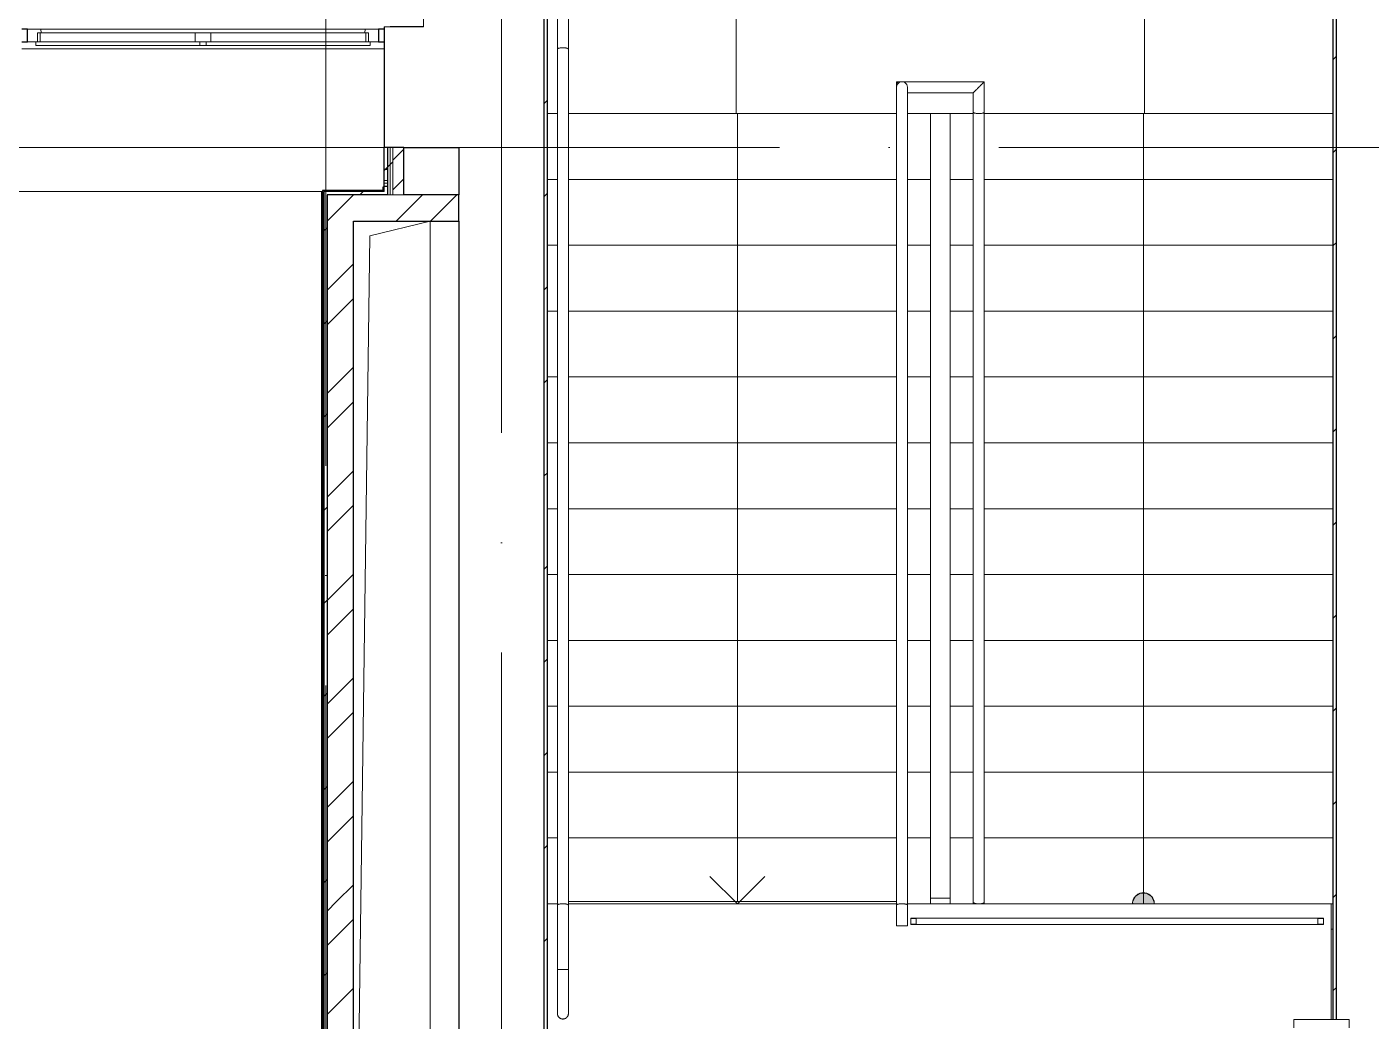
# Model space of a CAD drawing. Header units: millimetres. Extents: x -259809 to 472825, y -397243 to 31861.
# Drawn here: x 285609 to 291734, y -359632 to -355102 of the extents above; entities that cross this region are included whole.
import ezdxf

# ---------------------------------------------------------------- set-up
doc = ezdxf.new("R2010")
doc.units = ezdxf.units.MM
doc.linetypes.add('ADSK_Линия сетки', pattern=[25, 20, -2.5, 0, -2.5])
for name, color, linetype, lineweight in [('_ Окна', 252, 'Continuous', 30), ('Лестницы', 252, 'Continuous', 9), ('Оборудование', 8, 'Continuous', 18), ('Ограждение', 252, 'Continuous', 9), ('Окна', 252, 'Continuous', 9), ('Оси', 252, 'Continuous', 9), ('Перекрытие', 252, 'Continuous', 18), ('Стены внутренние', 252, 'Continuous', 18), ('Стены наружные', 252, 'Continuous', 18), ('Стены штриховка', 7, 'Continuous', 9), ('Стрелки вверх', 7, 'Continuous', 18)]:
    doc.layers.add(name, color=color, linetype=linetype, lineweight=lineweight)

# ---------------------------------------------------------------- blocks, each defined once
blk = doc.blocks.new('3 этаж')
at = {"layer": 'Стрелки вверх', "true_color": 0x636466}
h = blk.add_hatch(color=251, dxfattribs=at)
edge = h.paths.add_edge_path()
edge.add_arc((290696.4, -6408.4), 50, 359.83086, 540.16914)
edge.add_line((290646.4, -6408.6), (290696.4, -6408.4))
edge.add_line((290696.4, -6408.4), (290746.4, -6408.6))
blk.add_hatch(color=251, dxfattribs=at).paths.add_polyline_path([(290744.8, -6408.4), (290745.8, -6401.3), (290734.1, -6375.7), (290710.4, -6360.5), (290682.3, -6360.5), (290658.6, -6375.7), (290646.9, -6401.3), (290647.9, -6408.4)])
at = {"color": 251, "lineweight": 18, "true_color": 0x636466}
for p, q in [((287170.8, -3365.7), (287446.4, -3298.4)), ((287446.4, -3298.4), (287446.4, -8968.4)), ((287096.4, -8968.4), (287170.8, -3365.7))]:
    blk.add_line(p, q, dxfattribs=at)
at = {"layer": '_ Окна', "color": 251, "true_color": 0x636466}
for p, q in [((285611.4, -2423.4), (285586.4, -2423.4)), ((285611.4, -2481.4), (285611.4, -2423.4)), ((287236.4, -2423.4), (287211.4, -2423.4)), ((287211.4, -2423.4), (287211.4, -2481.4)), ((285586.4, -2481.4), (285611.4, -2481.4)), ((287211.4, -2481.4), (287236.4, -2481.4))]:
    blk.add_line(p, q, dxfattribs=at)
at = {"layer": '_ Окна', "color": 251, "lineweight": 18, "true_color": 0x636466}
for p, q in [((285670.8, -2423.4), (285611.4, -2423.4)), ((285611.4, -2423.4), (285611.4, -2481.4)), ((285657.4, -2481.4), (285657.4, -2440.4)), ((285657.4, -2440.4), (285669.4, -2440.4)), ((285675.4, -2440.4), (285670.8, -2423.4)), ((287151.9, -2423.4), (287147.4, -2440.4)), ((287211.4, -2423.4), (287151.9, -2423.4)), ((287153.4, -2440.4), (287165.4, -2440.4)), ((287165.4, -2440.4), (287165.4, -2481.4)), ((287211.4, -2481.4), (287211.4, -2423.4)), ((285611.4, -2481.4), (285649.4, -2481.4)), ((287173.4, -2481.4), (287211.4, -2481.4))]:
    blk.add_line(p, q, dxfattribs=at)
at = {"layer": 'Лестницы', "color": 251, "true_color": 0x636466}
for p, q in [((288026.4, -2808.4), (287981.4, -2808.4)), ((288026.4, -2808.4), (287981.4, -2808.4)), ((289571.4, -2808.4), (288076.4, -2808.4)), ((289571.4, -2808.4), (288076.4, -2808.4)), ((289726.4, -2808.4), (289621.4, -2808.4)), ((289726.4, -2808.4), (289621.4, -2808.4)), ((289726.4, -2808.4), (289816.4, -2808.4)), ((289726.4, -2808.4), (289726.4, -3108.4)), ((289816.4, -2808.4), (289921.4, -2808.4)), ((289816.4, -3108.4), (289816.4, -2808.4)), ((289816.4, -2808.4), (289921.4, -2808.4)), ((289971.4, -2808.4), (291561.4, -2808.4)), ((289971.4, -2808.4), (291561.4, -2808.4)), ((288026.4, -3108.4), (287981.4, -3108.4)), ((288026.4, -3108.4), (287981.4, -3108.4)), ((289571.4, -3108.4), (288076.4, -3108.4)), ((289571.4, -3108.4), (288076.4, -3108.4)), ((289726.4, -3108.4), (289621.4, -3108.4)), ((289726.4, -3108.4), (289621.4, -3108.4)), ((289726.4, -3108.4), (289726.4, -3408.4)), ((289816.4, -3408.4), (289816.4, -3108.4)), ((289816.4, -3108.4), (289921.4, -3108.4)), ((289816.4, -3108.4), (289921.4, -3108.4)), ((289971.3, -3108.4), (291561.4, -3108.4)), ((289971.3, -3108.4), (291561.4, -3108.4)), ((288026.4, -3408.4), (287981.4, -3408.4)), ((288026.4, -3408.4), (287981.4, -3408.4)), ((289571.4, -3408.4), (288076.4, -3408.4)), ((289571.4, -3408.4), (288076.4, -3408.4)), ((289726.4, -3408.4), (289621.4, -3408.4)), ((289726.4, -3408.4), (289621.4, -3408.4)), ((289726.4, -3408.4), (289726.4, -3708.4)), ((289816.4, -3708.4), (289816.4, -3408.4)), ((289816.4, -3408.4), (289921.5, -3408.4)), ((289816.4, -3408.4), (289921.5, -3408.4)), ((289971.2, -3408.4), (291561.4, -3408.4)), ((289971.2, -3408.4), (291561.4, -3408.4)), ((288026.4, -3708.4), (287981.4, -3708.4)), ((288026.4, -3708.4), (287981.4, -3708.4)), ((289571.4, -3708.4), (288076.4, -3708.4)), ((289571.4, -3708.4), (288076.4, -3708.4)), ((289726.4, -3708.4), (289621.4, -3708.4)), ((289726.4, -3708.4), (289621.4, -3708.4)), ((289726.4, -3708.4), (289726.4, -4008.4)), ((289816.4, -4008.4), (289816.4, -3708.4)), ((289816.4, -3708.4), (289921.6, -3708.4)), ((289816.4, -3708.4), (289921.6, -3708.4)), ((289971.1, -3708.4), (291561.4, -3708.4)), ((289971.1, -3708.4), (291561.4, -3708.4)), ((288026.4, -4008.4), (287981.4, -4008.4)), ((288026.4, -4008.4), (287981.4, -4008.4)), ((289571.4, -4008.4), (288076.4, -4008.4)), ((289571.4, -4008.4), (288076.4, -4008.4)), ((289726.4, -4008.4), (289621.4, -4008.4)), ((289726.4, -4008.4), (289621.4, -4008.4)), ((289726.4, -4008.4), (289726.4, -4308.4)), ((289816.4, -4308.4), (289816.4, -4008.4)), ((289816.4, -4008.4), (289921.4, -4008.4)), ((289816.4, -4008.4), (289921.4, -4008.4)), ((289971.4, -4008.4), (291561.4, -4008.4)), ((289971.4, -4008.4), (291561.4, -4008.4)), ((288026.4, -4308.4), (287981.4, -4308.4)), ((288026.4, -4308.4), (287981.4, -4308.4)), ((289571.4, -4308.4), (288076.4, -4308.4)), ((289571.4, -4308.4), (288076.4, -4308.4)), ((289726.4, -4308.4), (289621.4, -4308.4)), ((289726.4, -4308.4), (289621.4, -4308.4)), ((289726.4, -4308.4), (289726.4, -4608.4)), ((289816.4, -4608.4), (289816.4, -4308.4)), ((289816.4, -4308.4), (289921.4, -4308.4)), ((289816.4, -4308.4), (289921.4, -4308.4)), ((289971.4, -4308.4), (291561.4, -4308.4)), ((289971.4, -4308.4), (291561.4, -4308.4)), ((288026.4, -4608.4), (287981.4, -4608.4)), ((288026.4, -4608.4), (287981.4, -4608.4)), ((289571.4, -4608.4), (288076.4, -4608.4)), ((289571.4, -4608.4), (288076.4, -4608.4)), ((289726.4, -4608.4), (289621.4, -4608.4)), ((289726.4, -4608.4), (289621.4, -4608.4)), ((289726.4, -4608.4), (289726.4, -4908.4)), ((289816.4, -4908.4), (289816.4, -4608.4)), ((289816.4, -4608.4), (289921.4, -4608.4)), ((289816.4, -4608.4), (289921.4, -4608.4)), ((289971.4, -4608.4), (291561.4, -4608.4)), ((289971.4, -4608.4), (291561.4, -4608.4)), ((288026.4, -4908.4), (287981.4, -4908.4)), ((288026.4, -4908.4), (287981.4, -4908.4)), ((289571.4, -4908.4), (288076.4, -4908.4)), ((289571.4, -4908.4), (288076.4, -4908.4)), ((289726.4, -4908.4), (289621.4, -4908.4)), ((289726.4, -4908.4), (289621.4, -4908.4)), ((289726.4, -4908.4), (289726.4, -5208.4)), ((289816.4, -5208.4), (289816.4, -4908.4)), ((289816.4, -4908.4), (289921.4, -4908.4)), ((289816.4, -4908.4), (289921.4, -4908.4)), ((289971.4, -4908.4), (291561.4, -4908.4)), ((289971.4, -4908.4), (291561.4, -4908.4)), ((288026.4, -5208.4), (287981.4, -5208.4)), ((288026.4, -5208.4), (287981.4, -5208.4)), ((289571.4, -5208.4), (288076.4, -5208.4)), ((289571.4, -5208.4), (288076.4, -5208.4)), ((289726.4, -5208.4), (289621.4, -5208.4)), ((289726.4, -5208.4), (289621.4, -5208.4)), ((289726.4, -5208.4), (289726.4, -5508.4)), ((289816.4, -5508.4), (289816.4, -5208.4)), ((289816.4, -5208.4), (289921.4, -5208.4)), ((289816.4, -5208.4), (289921.4, -5208.4)), ((289971.4, -5208.4), (291561.4, -5208.4)), ((289971.4, -5208.4), (291561.4, -5208.4)), ((288026.6, -5508.4), (287981.4, -5508.4)), ((288026.6, -5508.4), (287981.4, -5508.4)), ((289571.4, -5508.4), (288076.2, -5508.4)), ((289571.4, -5508.4), (288076.2, -5508.4)), ((289726.4, -5508.4), (289621.4, -5508.4)), ((289726.4, -5508.4), (289621.4, -5508.4)), ((289726.4, -5508.4), (289726.4, -5808.4)), ((289816.4, -5808.4), (289816.4, -5508.4)), ((289816.4, -5508.4), (289921.4, -5508.4)), ((289816.4, -5508.4), (289921.4, -5508.4)), ((289971.4, -5508.4), (291561.4, -5508.4)), ((289971.4, -5508.4), (291561.4, -5508.4)), ((288026.5, -5808.4), (287981.4, -5808.4)), ((288026.5, -5808.4), (287981.4, -5808.4)), ((289571.4, -5808.4), (288076.2, -5808.4)), ((289571.4, -5808.4), (288076.2, -5808.4)), ((289726.4, -5808.4), (289621.4, -5808.4)), ((289726.4, -5808.4), (289621.4, -5808.4)), ((289726.4, -5808.4), (289726.4, -6108.4)), ((289816.4, -6108.4), (289816.4, -5808.4)), ((289816.4, -5808.4), (289921.4, -5808.4)), ((289816.4, -5808.4), (289921.4, -5808.4)), ((289971.4, -5808.4), (291561.4, -5808.4)), ((289971.4, -5808.4), (291561.4, -5808.4)), ((288026.4, -6108.4), (287981.4, -6108.4)), ((288026.4, -6108.4), (287981.4, -6108.4)), ((289571.4, -6108.4), (288076.3, -6108.4)), ((289571.4, -6108.4), (288076.3, -6108.4)), ((289726.4, -6108.4), (289621.4, -6108.4)), ((289726.4, -6108.4), (289621.4, -6108.4)), ((289726.4, -6108.4), (289726.4, -6408.4)), ((289816.4, -6408.4), (289816.4, -6108.4)), ((289816.4, -6108.4), (289921.4, -6108.4)), ((289816.4, -6108.4), (289921.4, -6108.4)), ((289971.4, -6108.4), (291561.4, -6108.4)), ((289971.4, -6108.4), (291561.4, -6108.4)), ((288026.2, -6408.4), (287981.4, -6408.4)), ((288026.2, -6408.4), (287981.4, -6408.4)), ((289571.4, -6408.4), (288076.4, -6408.4)), ((289571.4, -6408.4), (288076.4, -6408.4)), ((289726.4, -6408.4), (289621.4, -6408.4)), ((289726.4, -6408.4), (289621.4, -6408.4)), ((291551.4, -6408.4), (289726.4, -6408.4))]:
    blk.add_line(p, q, dxfattribs=at)
at = {"layer": 'Оборудование', "color": 251, "true_color": 0x636466}
for p, q in [((291634.1, -6936.2), (291381.4, -6936.2)), ((291381.4, -6936.2), (291381.4, -6974.3)), ((291634.1, -6936.2), (291634.1, -6974.3))]:
    blk.add_line(p, q, dxfattribs=at)
at = {"layer": 'Ограждение', "color": 251, "true_color": 0x636466}
for p, q in [((288026.4, -2208.4), (288026.4, -2514.3)), ((288076.4, -2514.3), (288076.4, -2208.4)), ((287236.4, -2513.4), (285586.4, -2513.4)), ((288026.4, -2514.3), (288026.4, -6414.3)), ((288076.4, -6414.3), (288076.4, -2514.3)), ((289596.4, -2663.4), (289571.4, -2663.4)), ((289571.4, -2663.4), (289571.4, -2688.4)), ((289572.2, -2682), (289571.4, -2688.4)), ((289571.4, -2688.4), (289572.2, -2682)), ((289571.4, -2688.4), (289571.4, -6414.3)), ((289574.7, -2675.9), (289572.2, -2682)), ((289572.2, -2682), (289574.7, -2675.9)), ((289578.7, -2670.8), (289574.7, -2675.9)), ((289574.7, -2675.9), (289578.7, -2670.8)), ((289583.9, -2666.8), (289578.7, -2670.8)), ((289578.7, -2670.8), (289583.9, -2666.8)), ((289589.9, -2664.3), (289583.9, -2666.8)), ((289583.9, -2666.8), (289589.9, -2664.3)), ((289596.4, -2663.4), (289589.9, -2664.3)), ((289589.9, -2664.3), (289596.4, -2663.4)), ((289971.4, -2663.4), (289596.4, -2663.4)), ((289602.8, -2664.3), (289596.4, -2663.4)), ((289596.4, -2663.4), (289602.8, -2664.3)), ((289608.9, -2666.8), (289602.8, -2664.3)), ((289602.8, -2664.3), (289608.9, -2666.8)), ((289614, -2670.8), (289608.9, -2666.8)), ((289608.9, -2666.8), (289614, -2670.8)), ((289618, -2675.9), (289614, -2670.8)), ((289614, -2670.8), (289618, -2675.9)), ((289620.5, -2682), (289618, -2675.9)), ((289618, -2675.9), (289620.5, -2682)), ((289621.4, -2688.4), (289620.5, -2682)), ((289620.5, -2682), (289621.4, -2688.4)), ((289621.4, -6414.3), (289621.4, -2688.4)), ((289971.4, -2802.5), (289971.4, -2663.4)), ((289621.4, -2713.4), (289921.4, -2713.4)), ((289921.4, -2713.4), (289921.4, -2802.5)), ((289921.4, -2802.5), (289921.4, -6402.5)), ((289971.4, -6402.5), (289971.4, -2802.5)), ((287236.4, -2963.4), (285586.4, -2963.4)), ((286956.4, -3163.4), (279376.4, -3163.4)), ((286956.4, -3163.4), (285586.4, -3163.4)), ((286951.4, -3163.4), (286951.4, -8943.4)), ((288026.4, -6414.3), (288026.4, -6708.4)), ((288076.4, -6708.4), (288076.4, -6414.3)), ((289571.4, -6414.3), (289571.4, -6508.4)), ((289621.4, -6508.4), (289621.4, -6414.3)), ((289726.4, -6383.4), (289816.4, -6383.4)), ((289921.4, -6402.5), (289921.4, -6408.4)), ((289971.4, -6408.4), (289971.4, -6402.5)), ((291551.4, -6408.4), (291561.4, -6408.4)), ((291551.4, -6408.4), (291551.4, -6936.4)), ((291516.4, -6473.4), (289636.4, -6473.4)), ((289636.4, -6473.4), (289636.4, -6475.5)), ((291516.4, -6475.5), (291516.4, -6473.4)), ((289571.4, -6508.4), (289621.4, -6508.4)), ((289636.4, -6501.4), (289636.4, -6503.4)), ((289636.4, -6503.4), (291516.4, -6503.4)), ((291516.4, -6503.4), (291516.4, -6501.4)), ((288026.4, -6708.4), (288076.4, -6708.4)), ((288026.4, -6708.4), (288026.4, -6716.4)), ((288026.4, -6710.6), (288026.4, -6708.4)), ((288051.4, -6708.4), (288026.4, -6708.4)), ((288026.4, -6718.6), (288026.4, -6710.6)), ((288026.4, -6716.4), (288026.4, -6724.4)), ((288026.4, -6726.6), (288026.4, -6718.6)), ((288026.4, -6724.4), (288026.4, -6732.4)), ((288026.4, -6734.5), (288026.4, -6726.6)), ((288026.4, -6732.4), (288026.4, -6740.3)), ((288026.4, -6742.4), (288026.4, -6734.5)), ((288076.4, -6708.4), (288051.4, -6708.4)), ((288076.4, -6708.4), (288076.4, -6716.4)), ((288076.4, -6710.6), (288076.4, -6708.4)), ((288076.4, -6718.6), (288076.4, -6710.6)), ((288076.4, -6716.4), (288076.4, -6724.4)), ((288076.4, -6726.6), (288076.4, -6718.6)), ((288076.4, -6724.4), (288076.4, -6732.4)), ((288076.4, -6734.5), (288076.4, -6726.6)), ((288076.4, -6732.4), (288076.4, -6740.3)), ((288076.4, -6742.4), (288076.4, -6734.5)), ((288026.4, -6740.3), (288026.4, -6748.2)), ((288026.4, -6750.3), (288026.4, -6742.4)), ((288026.4, -6748.2), (288026.4, -6756)), ((288026.4, -6758.1), (288026.4, -6750.3)), ((288026.4, -6756), (288026.4, -6763.7)), ((288026.4, -6765.8), (288026.4, -6758.1)), ((288026.4, -6763.7), (288026.4, -6771.4)), ((288026.4, -6773.4), (288026.4, -6765.8)), ((288026.4, -6771.4), (288026.4, -6778.9)), ((288026.4, -6780.9), (288026.4, -6773.4)), ((288026.4, -6778.9), (288026.4, -6786.3)), ((288026.4, -6788.3), (288026.4, -6780.9)), ((288026.4, -6786.3), (288026.4, -6793.6)), ((288026.4, -6795.6), (288026.4, -6788.3)), ((288026.4, -6793.6), (288026.4, -6800.8)), ((288026.4, -6802.7), (288026.4, -6795.6)), ((288076.4, -6740.3), (288076.4, -6748.2)), ((288076.4, -6750.3), (288076.4, -6742.4)), ((288076.4, -6748.2), (288076.4, -6756)), ((288076.4, -6758.1), (288076.4, -6750.3)), ((288076.4, -6756), (288076.4, -6763.7)), ((288076.4, -6765.8), (288076.4, -6758.1)), ((288076.4, -6763.7), (288076.4, -6771.4)), ((288076.4, -6773.4), (288076.4, -6765.8)), ((288076.4, -6771.4), (288076.4, -6778.9)), ((288076.4, -6780.9), (288076.4, -6773.4)), ((288076.4, -6778.9), (288076.4, -6786.3)), ((288076.4, -6788.3), (288076.4, -6780.9)), ((288076.4, -6786.3), (288076.4, -6793.6)), ((288076.4, -6795.6), (288076.4, -6788.3)), ((288076.4, -6793.6), (288076.4, -6800.8)), ((288076.4, -6802.7), (288076.4, -6795.6)), ((288026.4, -6800.8), (288026.4, -6807.8)), ((288026.4, -6809.7), (288026.4, -6802.7)), ((288026.4, -6807.8), (288026.4, -6814.7)), ((288026.4, -6816.5), (288026.4, -6809.7)), ((288026.4, -6814.7), (288026.4, -6821.4)), ((288026.4, -6823.1), (288026.4, -6816.5)), ((288026.4, -6821.4), (288026.4, -6827.9)), ((288026.4, -6829.6), (288026.4, -6823.1)), ((288026.4, -6827.9), (288026.4, -6834.2)), ((288026.4, -6835.9), (288026.4, -6829.6)), ((288026.4, -6834.2), (288026.4, -6840.3)), ((288026.4, -6841.9), (288026.4, -6835.9)), ((288026.4, -6840.3), (288026.4, -6846.2)), ((288026.4, -6847.8), (288026.4, -6841.9)), ((288026.4, -6846.2), (288026.4, -6851.9)), ((288026.4, -6853.4), (288026.4, -6847.8)), ((288026.4, -6851.9), (288026.4, -6857.4)), ((288026.4, -6858.8), (288026.4, -6853.4)), ((288026.4, -6857.4), (288026.4, -6862.6)), ((288026.4, -6864), (288026.4, -6858.8)), ((288076.4, -6800.8), (288076.4, -6807.8)), ((288076.4, -6809.7), (288076.4, -6802.7)), ((288076.4, -6807.8), (288076.4, -6814.7)), ((288076.4, -6816.5), (288076.4, -6809.7)), ((288076.4, -6814.7), (288076.4, -6821.4)), ((288076.4, -6823.1), (288076.4, -6816.5)), ((288076.4, -6821.4), (288076.4, -6827.9)), ((288076.4, -6829.6), (288076.4, -6823.1)), ((288076.4, -6827.9), (288076.4, -6834.2)), ((288076.4, -6835.9), (288076.4, -6829.6)), ((288076.4, -6834.2), (288076.4, -6840.3)), ((288076.4, -6841.9), (288076.4, -6835.9)), ((288076.4, -6840.3), (288076.4, -6846.2)), ((288076.4, -6847.8), (288076.4, -6841.9)), ((288076.4, -6846.2), (288076.4, -6851.9)), ((288076.4, -6853.4), (288076.4, -6847.8)), ((288076.4, -6851.9), (288076.4, -6857.4)), ((288076.4, -6858.8), (288076.4, -6853.4)), ((288076.4, -6857.4), (288076.4, -6862.6)), ((288076.4, -6864), (288076.4, -6858.8)), ((288026.4, -6862.6), (288026.4, -6867.6)), ((288026.4, -6868.9), (288026.4, -6864)), ((288026.4, -6867.6), (288026.4, -6872.3)), ((288026.4, -6873.5), (288026.4, -6868.9)), ((288026.4, -6872.3), (288026.4, -6876.7)), ((288026.4, -6877.9), (288026.4, -6873.5)), ((288026.4, -6876.7), (288026.4, -6880.9)), ((288026.4, -6882), (288026.4, -6877.9)), ((288026.4, -6880.9), (288026.4, -6884.8)), ((288026.4, -6885.8), (288026.4, -6882)), ((288026.4, -6884.8), (288026.4, -6888.5)), ((288026.4, -6889.4), (288026.4, -6885.8)), ((288026.4, -6888.5), (288026.4, -6891.8)), ((288026.4, -6892.7), (288026.4, -6889.4)), ((288026.4, -6891.8), (288026.4, -6894.9)), ((288026.4, -6895.6), (288026.4, -6892.7)), ((288026.4, -6894.9), (288026.4, -6897.6)), ((288026.4, -6898.3), (288026.4, -6895.6)), ((288026.4, -6897.6), (288026.4, -6900)), ((288026.4, -6900.7), (288026.4, -6898.3)), ((288026.4, -6900), (288026.4, -6902.2)), ((288026.4, -6902.7), (288026.4, -6900.7)), ((288026.4, -6902.2), (288026.4, -6904)), ((288026.4, -6904.5), (288026.4, -6902.7)), ((288026.4, -6904), (288026.4, -6905.5)), ((288026.4, -6905.9), (288026.4, -6904.5)), ((288026.4, -6905.5), (288026.4, -6906.7)), ((288026.4, -6907), (288026.4, -6905.9)), ((288026.4, -6906.7), (288026.4, -6907.6)), ((288026.4, -6907.8), (288026.4, -6907)), ((288026.4, -6907.6), (288026.4, -6908.2)), ((288026.4, -6908.3), (288026.4, -6907.8)), ((288026.4, -6908.2), (288026.4, -6908.4)), ((288026.4, -6908.4), (288026.4, -6908.3)), ((288026.4, -6908.7), (288026.4, -6908.4)), ((288026.4, -6908.4), (288026.4, -6908.4)), ((288026.4, -6909.7), (288026.4, -6908.7)), ((288026.5, -6910.7), (288026.4, -6909.7)), ((288026.6, -6911.7), (288026.5, -6910.7)), ((288026.7, -6912.7), (288026.6, -6911.7)), ((288026.9, -6913.7), (288026.7, -6912.7)), ((288027.1, -6914.6), (288026.9, -6913.7)), ((288027.4, -6915.6), (288027.1, -6914.6)), ((288027.7, -6916.6), (288027.4, -6915.6)), ((288028.1, -6917.5), (288027.7, -6916.6)), ((288028.4, -6918.4), (288028.1, -6917.5)), ((288028.9, -6919.3), (288028.4, -6918.4)), ((288029.3, -6920.2), (288028.9, -6919.3)), ((288029.8, -6921.1), (288029.3, -6920.2)), ((288030.3, -6922), (288029.8, -6921.1)), ((288073.1, -6920.9), (288072.5, -6921.7)), ((288073.5, -6920), (288073.1, -6920.9)), ((288074, -6919.1), (288073.5, -6920)), ((288074.4, -6918.2), (288074, -6919.1)), ((288074.8, -6917.3), (288074.4, -6918.2)), ((288075.1, -6916.3), (288074.8, -6917.3)), ((288075.4, -6915.4), (288075.1, -6916.3)), ((288075.6, -6914.4), (288075.4, -6915.4)), ((288075.9, -6913.4), (288075.6, -6914.4)), ((288076, -6912.4), (288075.9, -6913.4)), ((288076.2, -6911.4), (288076, -6912.4)), ((288076.3, -6910.4), (288076.2, -6911.4)), ((288076.4, -6908.4), (288076.3, -6909.4)), ((288076.3, -6909.4), (288076.3, -6910.4)), ((288076.4, -6862.6), (288076.4, -6867.6)), ((288076.4, -6868.9), (288076.4, -6864)), ((288076.4, -6867.6), (288076.4, -6872.3)), ((288076.4, -6873.5), (288076.4, -6868.9)), ((288076.4, -6872.3), (288076.4, -6876.7)), ((288076.4, -6877.9), (288076.4, -6873.5)), ((288076.4, -6876.7), (288076.4, -6880.9)), ((288076.4, -6882), (288076.4, -6877.9)), ((288076.4, -6880.9), (288076.4, -6884.8)), ((288076.4, -6885.8), (288076.4, -6882)), ((288076.4, -6884.8), (288076.4, -6888.5)), ((288076.4, -6889.4), (288076.4, -6885.8)), ((288076.4, -6888.5), (288076.4, -6891.8)), ((288076.4, -6892.7), (288076.4, -6889.4)), ((288076.4, -6891.8), (288076.4, -6894.9)), ((288076.4, -6895.6), (288076.4, -6892.7)), ((288076.4, -6894.9), (288076.4, -6897.6)), ((288076.4, -6898.3), (288076.4, -6895.6)), ((288076.4, -6897.6), (288076.4, -6900)), ((288076.4, -6900.7), (288076.4, -6898.3)), ((288076.4, -6900), (288076.4, -6902.2)), ((288076.4, -6902.7), (288076.4, -6900.7)), ((288076.4, -6902.2), (288076.4, -6904)), ((288076.4, -6904.5), (288076.4, -6902.7)), ((288076.4, -6904), (288076.4, -6905.5)), ((288076.4, -6905.9), (288076.4, -6904.5)), ((288076.4, -6905.5), (288076.4, -6906.7)), ((288076.4, -6907), (288076.4, -6905.9)), ((288076.4, -6906.7), (288076.4, -6907.6)), ((288076.4, -6907.8), (288076.4, -6907)), ((288076.4, -6907.6), (288076.4, -6908.2)), ((288076.4, -6908.3), (288076.4, -6907.8)), ((288076.4, -6908.2), (288076.4, -6908.4)), ((288076.4, -6908.4), (288076.4, -6908.3)), ((288076.4, -6908.4), (288076.4, -6908.4)), ((288030.9, -6922.8), (288030.3, -6922)), ((288031.5, -6923.6), (288030.9, -6922.8)), ((288032.1, -6924.4), (288031.5, -6923.6)), ((288032.7, -6925.1), (288032.1, -6924.4)), ((288033.4, -6925.9), (288032.7, -6925.1)), ((288034.1, -6926.6), (288033.4, -6925.9)), ((288034.9, -6927.2), (288034.1, -6926.6)), ((288035.6, -6927.9), (288034.9, -6927.2)), ((288036.4, -6928.5), (288035.6, -6927.9)), ((288037.2, -6929.1), (288036.4, -6928.5)), ((288038.1, -6929.6), (288037.2, -6929.1)), ((288038.9, -6930.1), (288038.1, -6929.6)), ((288039.8, -6930.6), (288038.9, -6930.1)), ((288040.7, -6931.1), (288039.8, -6930.6)), ((288041.6, -6931.5), (288040.7, -6931.1)), ((288042.6, -6931.8), (288041.6, -6931.5)), ((288043.5, -6932.2), (288042.6, -6931.8)), ((288044.4, -6932.5), (288043.5, -6932.2)), ((288045.4, -6932.7), (288044.4, -6932.5)), ((288046.4, -6932.9), (288045.4, -6932.7)), ((288047.4, -6933.1), (288046.4, -6932.9)), ((288048.4, -6933.3), (288047.4, -6933.1)), ((288049.4, -6933.4), (288048.4, -6933.3)), ((288050.4, -6933.4), (288049.4, -6933.4)), ((288051.4, -6933.4), (288050.4, -6933.4)), ((288051.6, -6933.4), (288051.4, -6933.4)), ((288052.6, -6933.4), (288051.6, -6933.4)), ((288053.6, -6933.3), (288052.6, -6933.4)), ((288054.6, -6933.2), (288053.6, -6933.3)), ((288055.6, -6933.1), (288054.6, -6933.2)), ((288056.6, -6932.9), (288055.6, -6933.1)), ((288057.6, -6932.7), (288056.6, -6932.9)), ((288058.5, -6932.4), (288057.6, -6932.7)), ((288059.5, -6932.1), (288058.5, -6932.4)), ((288060.4, -6931.7), (288059.5, -6932.1)), ((288061.3, -6931.4), (288060.4, -6931.7)), ((288062.2, -6930.9), (288061.3, -6931.4)), ((288063.1, -6930.5), (288062.2, -6930.9)), ((288064, -6930), (288063.1, -6930.5)), ((288064.9, -6929.5), (288064, -6930)), ((288065.7, -6928.9), (288064.9, -6929.5)), ((288066.5, -6928.3), (288065.7, -6928.9)), ((288067.3, -6927.7), (288066.5, -6928.3)), ((288068, -6927.1), (288067.3, -6927.7)), ((288068.8, -6926.4), (288068, -6927.1)), ((288069.5, -6925.7), (288068.8, -6926.4)), ((288070.2, -6924.9), (288069.5, -6925.7)), ((288070.8, -6924.2), (288070.2, -6924.9)), ((288071.4, -6923.4), (288070.8, -6924.2)), ((288072, -6922.6), (288071.4, -6923.4)), ((288072.5, -6921.7), (288072, -6922.6))]:
    blk.add_line(p, q, dxfattribs=at)
at = {"layer": 'Ограждение', "color": 251, "lineweight": 18, "true_color": 0x636466}
for p, q in [((289636.4, -6475.9), (289636.4, -6500.9)), ((289661.4, -6475.9), (289636.4, -6475.9)), ((289661.4, -6500.9), (289661.4, -6475.9)), ((291491.4, -6475.9), (291491.4, -6500.9)), ((291516.4, -6475.9), (291491.4, -6475.9)), ((291516.4, -6500.9), (291516.4, -6475.9)), ((289636.4, -6500.9), (289661.4, -6500.9)), ((291491.4, -6500.9), (291516.4, -6500.9))]:
    blk.add_line(p, q, dxfattribs=at)
at = {"layer": 'Ограждение', "color": 251, "linetype": 'Continuous', "true_color": 0x636466}
blk.add_line((291551.4, -6523.7), (291561.4, -6523.7), dxfattribs=at)
at = {"layer": 'Ограждение', "color": 251, "true_color": 0x636466}
for points, knots in [([(288076.4, -2514.3), (288076.4, -2513.8), (288075.8, -2512.8), (288073.3, -2511.4), (288069.2, -2510.1), (288062.3, -2508.9), (288051.4, -2508.2), (288040.5, -2508.9), (288033.5, -2510.1), (288029.5, -2511.4), (288026.9, -2512.8), (288026.4, -2513.8), (288026.4, -2514.3)], [-1, -1, -1, -1, -0.916667, -0.833333, -0.75, -0.666667, -0.5, -0.333333, -0.25, -0.166667, -0.083333, 0, 0, 0, 0]), ([(289571.4, -2663.4), (289571.4, -2663.4), (289571.8, -2663.9), (289573.2, -2665.3), (289574.6, -2666.7), (289576.2, -2668.3), (289577.6, -2669.6), (289578.3, -2670.4), (289578.7, -2670.8)], [0, 0, 0, 0, 0.0833333, 0.125, 0.1666667, 0.2083333, 0.2291667, 0.25, 0.25, 0.25, 0.25]), ([(289921.4, -2713.4), (289921.4, -2713.4), (289921.8, -2713), (289923.2, -2711.6), (289924.6, -2710.2), (289926.2, -2708.6), (289927.5, -2707.2), (289929, -2705.8), (289930.7, -2704.1), (289932.5, -2702.3), (289933.8, -2701), (289935.3, -2699.5), (289936.8, -2698), (289938.3, -2696.5), (289939.9, -2694.9), (289941.5, -2693.3), (289943.1, -2691.7), (289944.7, -2690.1), (289946.4, -2688.4), (289948, -2686.8), (289949.6, -2685.2), (289951.2, -2683.6), (289952.8, -2682), (289954.4, -2680.4), (289955.9, -2678.9), (289957.4, -2677.4), (289958.9, -2675.9), (289960.3, -2674.6), (289962, -2672.8), (289963.7, -2671.1), (289965.2, -2669.6), (289966.6, -2668.2), (289968.1, -2666.7), (289969.5, -2665.3), (289970.9, -2663.9), (289971.4, -2663.5), (289971.4, -2663.4)], [-1, -1, -1, -1, -0.916667, -0.875, -0.833333, -0.791667, -0.770833, -0.75, -0.708333, -0.6875, -0.666667, -0.645833, -0.625, -0.604167, -0.583333, -0.5625, -0.541667, -0.520833, -0.5, -0.479167, -0.458333, -0.4375, -0.416667, -0.395833, -0.375, -0.354167, -0.333333, -0.3125, -0.291667, -0.25, -0.229167, -0.208333, -0.166667, -0.125, -0.083333, 0, 0, 0, 0]), ([(289971.4, -2802.5), (289971.4, -2803), (289970.8, -2804.1), (289968.3, -2805.5), (289964.2, -2806.8), (289957.3, -2808), (289946.4, -2808.7), (289935.5, -2808), (289928.5, -2806.8), (289924.5, -2805.5), (289921.9, -2804.1), (289921.4, -2803), (289921.4, -2802.5)], [0, 0, 0, 0, 0.083333, 0.166667, 0.25, 0.333333, 0.5, 0.666667, 0.75, 0.833333, 0.916667, 1, 1, 1, 1]), ([(288026.4, -6414.3), (288026.4, -6413.8), (288026.9, -6412.8), (288029.5, -6411.4), (288033.5, -6410.1), (288040.5, -6408.9), (288051.4, -6408.2), (288062.3, -6408.9), (288069.2, -6410.1), (288073.3, -6411.4), (288075.8, -6412.8), (288076.4, -6413.8), (288076.4, -6414.3)], [0, 0, 0, 0, 0.083333, 0.166667, 0.25, 0.333333, 0.5, 0.666667, 0.75, 0.833333, 0.916667, 1, 1, 1, 1]), ([(289571.4, -6414.3), (289571.4, -6413.8), (289571.9, -6412.8), (289574.5, -6411.4), (289578.5, -6410.1), (289585.5, -6408.9), (289596.4, -6408.2), (289607.3, -6408.9), (289614.2, -6410.1), (289618.3, -6411.4), (289620.8, -6412.8), (289621.4, -6413.8), (289621.4, -6414.3)], [0, 0, 0, 0, 0.083333, 0.166667, 0.25, 0.333333, 0.5, 0.666667, 0.75, 0.833333, 0.916667, 1, 1, 1, 1]), ([(289971.4, -6402.5), (289971.4, -6403.1), (289970.8, -6404.1), (289968.3, -6405.5), (289964.2, -6406.8), (289957.3, -6408), (289946.4, -6408.7), (289935.5, -6408), (289928.5, -6406.8), (289924.5, -6405.5), (289921.9, -6404.1), (289921.4, -6403.1), (289921.4, -6402.5)], [0, 0, 0, 0, 0.083333, 0.166667, 0.25, 0.333333, 0.5, 0.666667, 0.75, 0.833333, 0.916667, 1, 1, 1, 1])]:
    blk.add_open_spline(points, degree=3, knots=knots, dxfattribs=at)
at = {"layer": 'Окна', "color": 251, "true_color": 0x636466}
for p, q in [((285669.4, -2440.4), (286376.4, -2440.4)), ((285669.4, -2481.4), (285669.4, -2440.4)), ((287151.9, -2423.4), (285670.8, -2423.4)), ((286376.4, -2440.4), (286446.4, -2440.4)), ((286376.4, -2440.4), (286376.4, -2481.4)), ((286446.4, -2440.4), (287153.4, -2440.4)), ((286446.4, -2481.4), (286446.4, -2440.4)), ((287153.4, -2440.4), (287153.4, -2481.4)), ((285649.4, -2481.4), (286396.4, -2481.4)), ((285649.4, -2498.4), (285649.4, -2481.4)), ((286396.4, -2498.4), (285649.4, -2498.4)), ((286396.4, -2481.4), (286426.4, -2481.4)), ((286396.4, -2481.4), (286396.4, -2498.4)), ((286426.4, -2498.4), (286396.4, -2498.4)), ((286426.4, -2481.4), (287173.4, -2481.4)), ((286426.4, -2498.4), (286426.4, -2481.4)), ((287173.4, -2498.4), (286426.4, -2498.4)), ((287173.4, -2481.4), (287173.4, -2498.4))]:
    blk.add_line(p, q, dxfattribs=at)
at = {"layer": 'Оси', "color": 251, "linetype": 'ADSK_Линия сетки', "ltscale": 200, "true_color": 0x636466}
for p, q in [((286971.4, 34587.2), (286971.4, -30119.6)), ((287771.4, -263.4), (287771.4, -31389.6)), ((314038.7, -2963.4), (237099.1, -2963.4))]:
    blk.add_line(p, q, dxfattribs=at)
at = {"layer": 'Перекрытие', "color": 251, "true_color": 0x636466}
for p, q in [((289726.4, -2808.4), (289921.4, -2808.4)), ((289971.4, -2808.4), (291561.4, -2808.4)), ((287446.4, -3298.4), (287446.4, -8968.4)), ((289571.4, -6398.4), (288076.4, -6398.4)), ((288076.4, -6408.4), (289571.4, -6408.4))]:
    blk.add_line(p, q, dxfattribs=at)
at = {"layer": 'Стены внутренние', "color": 251, "true_color": 0x636466}
for p, q in [((287416.4, -613.4), (287416.4, -2413.4)), ((287264.4, -2413.4), (287236.4, -2413.4))]:
    blk.add_line(p, q, dxfattribs=at)
at = {"layer": 'Стены внутренние', "color": 251, "lineweight": 30, "true_color": 0x636466}
for p, q in [((287236.4, -2413.4), (287236.4, -2963.4)), ((287416.4, -2413.4), (287264.4, -2413.4)), ((287326.4, -2963.4), (287576.4, -2963.4)), ((287576.4, -2963.4), (287576.4, -3178.4)), ((287576.4, -3298.4), (287576.4, -8968.4))]:
    blk.add_line(p, q, dxfattribs=at)
at = {"layer": 'Стены наружные', "color": 251, "lineweight": 30, "true_color": 0x636466}
for p, q in [((287966.4, -8478.4), (287966.4, -1163.4)), ((287981.4, -8343.4), (287981.4, -1178.4)), ((291561.4, -6936.4), (291561.4, -1178.4)), ((291576.4, -6936.4), (291576.4, -1761.4)), ((287326.4, -2963.4), (287236.4, -2963.4)), ((287236.4, -3163.4), (287236.4, -2963.4)), ((287251.4, -2963.4), (287251.4, -3138.4)), ((287326.4, -3178.4), (287326.4, -2963.4)), ((287251.4, -3063.4), (287236.4, -3063.4)), ((287231.4, -3158.4), (286956.4, -3158.4)), ((286956.4, -3158.4), (286956.4, -8948.4)), ((287236.4, -3163.4), (286961.4, -3163.4)), ((286961.4, -3163.4), (286961.4, -8953.4)), ((286976.4, -3178.4), (286976.4, -8968.4)), ((287251.4, -3178.4), (286976.4, -3178.4)), ((287231.4, -3143.4), (287231.4, -3158.4)), ((287236.4, -3143.4), (287231.4, -3143.4)), ((287236.4, -3138.4), (287251.4, -3138.4)), ((287251.4, -3138.4), (287251.4, -3178.4)), ((287576.4, -3178.4), (287326.4, -3178.4)), ((287576.4, -3298.4), (287576.4, -3178.4)), ((287096.4, -8968.4), (287096.4, -3298.4)), ((287096.4, -3298.4), (287576.4, -3298.4))]:
    blk.add_line(p, q, dxfattribs=at)
at = {"layer": 'Стены наружные', "color": 251, "linetype": 'Continuous', "lineweight": 9, "true_color": 0x636466}
for p, q in [((291561.4, -2561.6), (291576.4, -2546.6)), ((287966.4, -2762.5), (287981.4, -2747.5)), ((287276.4, -3021.1), (287326.4, -2971.1)), ((291561.4, -2985.8), (291576.4, -2970.8)), ((287236.4, -3068.2), (287251.4, -3053.2)), ((287251.4, -3053.2), (287263.9, -3040.7)), ((287263.9, -3040.7), (287276.4, -3028.2)), ((287276.4, -3156.1), (287326.4, -3106.1)), ((286976.6, -3298.4), (287096.6, -3178.4)), ((286999.7, -3163.4), (287004.7, -3158.4)), ((287070.4, -3163.4), (287075.4, -3158.4)), ((287126.1, -3178.4), (287141.1, -3163.4)), ((287141.1, -3163.4), (287146.1, -3158.4)), ((287211.8, -3163.4), (287216.8, -3158.4)), ((287231.4, -3143.9), (287231.8, -3143.4)), ((287290.9, -3298.4), (287410.9, -3178.4)), ((287448.1, -3298.4), (287568.1, -3178.4)), ((287966.4, -3186.7), (287981.4, -3171.7)), ((286956.4, -3206.8), (286961.4, -3201.8)), ((286956.4, -3277.5), (286961.4, -3272.5)), ((286976.4, -3298.7), (286976.6, -3298.4)), ((286956.4, -3348.2), (286961.4, -3343.2)), ((286961.4, -3343.2), (286976.4, -3328.2)), ((286956.4, -3418.9), (286961.4, -3413.9)), ((291561.4, -3410.1), (291576.4, -3395.1)), ((286956.4, -3489.6), (286961.4, -3484.6)), ((286976.4, -3613), (287096.4, -3493)), ((286956.4, -3560.3), (286961.4, -3555.3)), ((287966.4, -3611), (287981.4, -3596)), ((286956.4, -3631), (286961.4, -3626)), ((286976.4, -3770.1), (287096.4, -3650.1)), ((286956.4, -3701.8), (286961.4, -3696.8)), ((286956.4, -3772.5), (286961.4, -3767.5)), ((286961.4, -3767.5), (286976.4, -3752.5)), ((286956.4, -3843.2), (286961.4, -3838.2)), ((291561.4, -3834.4), (291576.4, -3819.4)), ((286956.4, -3913.9), (286961.4, -3908.9)), ((286956.4, -3984.6), (286961.4, -3979.6)), ((286976.4, -4084.4), (287096.4, -3964.4)), ((287966.4, -4035.3), (287981.4, -4020.3)), ((286956.4, -4055.3), (286961.4, -4050.3)), ((286956.4, -4126), (286961.4, -4121)), ((286976.4, -4241.6), (287096.4, -4121.6)), ((286956.4, -4196.7), (286961.4, -4191.7)), ((286961.4, -4191.7), (286976.4, -4176.7)), ((286956.4, -4267.4), (286961.4, -4262.4)), ((291561.4, -4258.6), (291576.4, -4243.6)), ((286956.4, -4338.1), (286961.4, -4333.1)), ((286956.4, -4408.9), (286961.4, -4403.9)), ((286976.4, -4555.9), (287096.4, -4435.9)), ((287966.4, -4459.5), (287981.4, -4444.5)), ((286956.4, -4479.6), (286961.4, -4474.6)), ((286956.4, -4550.3), (286961.4, -4545.3)), ((286976.4, -4713.1), (287096.4, -4593.1)), ((286956.4, -4621), (286961.4, -4616)), ((286961.4, -4616), (286976.4, -4601)), ((286956.4, -4691.7), (286961.4, -4686.7)), ((291561.4, -4682.9), (291576.4, -4667.9)), ((286956.4, -4762.4), (286961.4, -4757.4)), ((286956.4, -4833.1), (286961.4, -4828.1)), ((286956.4, -4903.8), (286961.4, -4898.8)), ((287966.4, -4883.8), (287981.4, -4868.8)), ((286976.4, -5027.4), (287096.4, -4907.4)), ((286956.4, -4974.5), (286961.4, -4969.5)), ((286956.4, -5045.3), (286961.4, -5040.3)), ((286961.4, -5040.3), (286976.4, -5025.3)), ((286976.4, -5184.5), (287096.4, -5064.5)), ((286956.4, -5116), (286961.4, -5111)), ((291561.4, -5107.2), (291576.4, -5092.2)), ((286956.4, -5186.7), (286961.4, -5181.7)), ((286956.4, -5257.4), (286961.4, -5252.4)), ((286956.4, -5328.1), (286961.4, -5323.1)), ((287966.4, -5308), (287981.4, -5293)), ((286976.4, -5498.8), (287096.4, -5378.8)), ((286956.4, -5398.8), (286961.4, -5393.8)), ((286961.4, -5464.5), (286976.4, -5449.5)), ((286956.4, -5469.5), (286961.4, -5464.5)), ((286956.4, -5540.2), (286961.4, -5535.2)), ((286976.4, -5656), (287096.4, -5536)), ((291561.4, -5531.4), (291576.4, -5516.4)), ((286956.4, -5610.9), (286961.4, -5605.9)), ((286956.4, -5681.6), (286961.4, -5676.6)), ((286956.4, -5752.4), (286961.4, -5747.4)), ((287966.4, -5732.3), (287981.4, -5717.3)), ((286956.4, -5823.1), (286961.4, -5818.1)), ((286961.4, -5888.8), (286976.4, -5873.8)), ((286976.4, -5970.3), (287096.4, -5850.3)), ((286956.4, -5893.8), (286961.4, -5888.8)), ((291561.4, -5955.7), (291576.4, -5940.7)), ((286956.4, -5964.5), (286961.4, -5959.5)), ((286956.4, -6035.2), (286961.4, -6030.2)), ((286976.4, -6127.5), (287096.4, -6007.5)), ((286956.4, -6105.9), (286961.4, -6100.9)), ((286956.4, -6176.6), (286961.4, -6171.6)), ((287966.4, -6156.6), (287981.4, -6141.6)), ((286956.4, -6247.3), (286961.4, -6242.3)), ((286961.4, -6313), (286976.4, -6298)), ((286956.4, -6318), (286961.4, -6313)), ((287019.7, -6398.4), (287096.4, -6321.8)), ((291561.4, -6380), (291576.4, -6365)), ((286956.4, -6388.8), (286961.4, -6383.8)), ((286976.4, -6441.8), (287019.7, -6398.4)), ((286956.4, -6459.5), (286961.4, -6454.5)), ((286976.4, -6598.9), (287096.4, -6478.9)), ((286956.4, -6530.2), (286961.4, -6525.2)), ((286956.4, -6600.9), (286961.4, -6595.9)), ((287966.4, -6580.8), (287981.4, -6565.8)), ((286956.4, -6671.6), (286961.4, -6666.6)), ((286956.4, -6742.3), (286961.4, -6737.3)), ((286961.4, -6737.3), (286976.4, -6722.3)), ((286976.4, -6913.2), (287096.4, -6793.2)), ((291561.4, -6804.2), (291576.4, -6789.2)), ((286956.4, -6813), (286961.4, -6808)), ((286956.4, -6883.7), (286961.4, -6878.7))]:
    blk.add_line(p, q, dxfattribs=at)
at = {"layer": 'Стены штриховка', "color": 251, "true_color": 0x636466}
for p, q in [((287263.9, -3178.4), (287263.9, -2963.4)), ((287276.4, -3178.4), (287276.4, -2963.4)), ((287251.4, -3113.4), (287236.4, -3113.4)), ((287251.4, -3125.9), (287236.4, -3125.9)), ((287251.4, -3178.4), (287326.4, -3178.4))]:
    blk.add_line(p, q, dxfattribs=at)
at = {"layer": 'Стрелки вверх', "color": 251, "true_color": 0x636466}
for p, q in [((288841.4, -1958.4), (288841.4, -2808.4)), ((290701.4, -2808.4), (290701.4, -1958.4)), ((288846.4, -2808.4), (288846.4, -3108.4)), ((290696.4, -3108.4), (290696.4, -2808.4)), ((288846.4, -3108.4), (288846.4, -3408.4)), ((290696.4, -3408.4), (290696.4, -3108.4)), ((288846.4, -3408.4), (288846.4, -3708.4)), ((290696.4, -3708.4), (290696.4, -3408.4)), ((288846.4, -3708.4), (288846.4, -4008.4)), ((290696.4, -4008.4), (290696.4, -3708.4)), ((288846.4, -4008.4), (288846.4, -4308.4)), ((290696.4, -4308.4), (290696.4, -4008.4)), ((288846.4, -4308.4), (288846.4, -4608.4)), ((290696.4, -4608.4), (290696.4, -4308.4)), ((288846.4, -4608.4), (288846.4, -4908.4)), ((290696.4, -4908.4), (290696.4, -4608.4)), ((288846.4, -4908.4), (288846.4, -5208.4)), ((290696.4, -5208.4), (290696.4, -4908.4)), ((288846.4, -5208.4), (288846.4, -5508.4)), ((290696.4, -5508.4), (290696.4, -5208.4)), ((288846.4, -5508.4), (288846.4, -5808.4)), ((290696.4, -5808.4), (290696.4, -5508.4)), ((288846.4, -5808.4), (288846.4, -6108.4)), ((290696.4, -6108.4), (290696.4, -5808.4)), ((288846.4, -6108.4), (288846.4, -6398.4)), ((290696.4, -6408.4), (290696.4, -6108.4)), ((288846.4, -6408.4), (288721.4, -6283.4)), ((288846.4, -6408.4), (288971.4, -6283.4)), ((290682.3, -6360.5), (290658.6, -6375.7)), ((290710.4, -6360.5), (290682.3, -6360.5)), ((290734.1, -6375.7), (290710.4, -6360.5)), ((290646.4, -6408.6), (290696.4, -6408.4)), ((290658.6, -6375.7), (290646.9, -6401.3)), ((290646.9, -6401.3), (290647.9, -6408.4)), ((290647.9, -6408.4), (290744.8, -6408.4)), ((290696.4, -6408.4), (290746.4, -6408.6)), ((290745.8, -6401.3), (290734.1, -6375.7)), ((290744.8, -6408.4), (290745.8, -6401.3))]:
    blk.add_line(p, q, dxfattribs=at)
blk.add_arc((290696.4, -6408.4), 50, 359.83086, 180.16914, dxfattribs=at)

msp = doc.modelspace()

# ---------------------------------------------------------------- block references
msp.add_blockref('3 этаж', (0, -352688.9))

doc.saveas('drawing.dxf')
